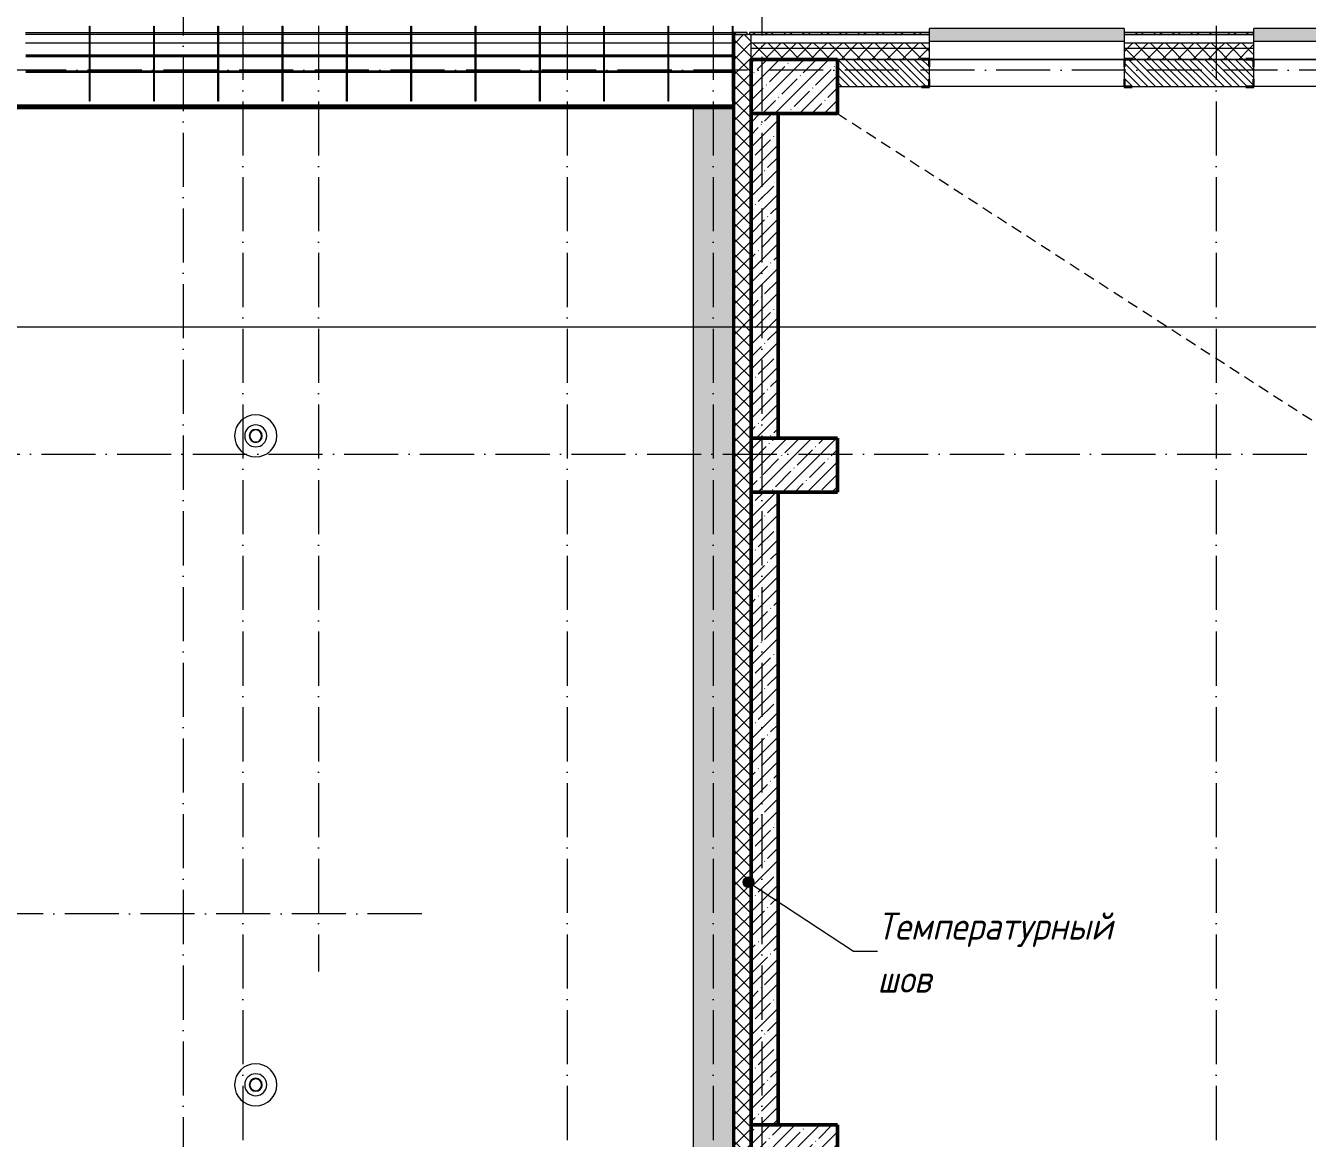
# Model space of a CAD drawing. Header units: millimetres. Extents: x -401725 to 250493, y 305116 to 802890.
# Drawn here: x 27833 to 39685, y 397611 to 407898 of the extents above; entities that cross this region are included whole.
import ezdxf

# ---------------------------------------------------------------- set-up
doc = ezdxf.new("R2010")
doc.units = ezdxf.units.MM
doc.linetypes.add('200_ШТРИХ_ш1п0_6_', pattern=[160, 100, -60])
doc.linetypes.add('50_200_ШТРИХ_1Т_ш5_п1_п1_', pattern=[700, 500, -100, 0, -100])
for name, color, linetype, lineweight in [('A-DETL-____-OTLN-3', 7, '200_ШТРИХ_ш1п0_6_', 9), ('A-FLOR-____-OTLN', 7, 'Continuous', 9), ('A-GENM-____-MCUT', 7, 'Continuous', 25), ('A-GENM-____-OTLN', 7, 'Continuous', 9), ('A-GENM-____-OTLN-1', 7, 'Continuous', 25), ('A-GLAZ-____-OTLN', 7, 'Continuous', 9), ('A-ROOF-____-OTLN', 7, 'Continuous', 9), ('A-WALL-____-MCUT', 7, 'Continuous', 13), ('A-WALL-____-MCUT-1', 7, 'Continuous', 9), ('A-WALL-____-MCUT-2', 7, 'Continuous', 50), ('A-WALL-____-OTLN', 7, 'Continuous', 9), ('A-WALL-____-PATT-1', 7, 'Continuous', 9), ('A-WALL-FNSH-MCUT-1', 7, 'Continuous', 9), ('G-____-____-TEXT', 7, 'Continuous', 9), ('S-COLS-____-MCUT', 7, 'Continuous', 50), ('S-COLS-____-OTLN', 7, 'Continuous', 9), ('S-GRID-____-OTLN-1', 7, '50_200_ШТРИХ_1Т_ш5_п1_п1_', 9)]:
    doc.layers.add(name, color=color, linetype=linetype, lineweight=lineweight)
doc.layers.add('A-GLAZ-____-OTLN-1', color=7, linetype='Continuous', lineweight=9, true_color=0xc0c0c0)
doc.layers.add('G-____-____-SYMB-1', color=9, linetype='Continuous', lineweight=9, true_color=0x808080)
doc.styles.add('ISOCPEUR_I_9', font='isocpeui.ttf', dxfattribs={"width": 0.9, "height": 250})
pattern_1 = [(45, (-15659.08, 321904.7), (-70.71068, 70.71068), []), (135, (-15659.08, 321904.7), (-70.71068, -70.71068), [])]
pattern_2 = [(45, (-15659.08, 321904.7), (-114.04925, 114.04925), []), (45, (-15545.03, 321904.7), (-114.04925, 114.04925), [201.612, -40.322, 3.353, -36.97])]
pattern_3 = [(45, (-15659.08, 321904.7), (-85.53659, 85.53659), []), (45, (-15602.06, 321904.7), (-85.53659, 85.53659), [])]

# ---------------------------------------------------------------- blocks, each defined once
blk = doc.blocks.new('BSC_Колонна _Прямоугольная - 500х800-V11-АР1_План отверстий 2 этажа в осях 1-64_Ю-ЯЯ')
at = {"layer": 'S-COLS-____-OTLN'}
h = blk.add_hatch(dxfattribs=at)
h.set_pattern_fill('FP_19', color=256, style=0, pattern_type=2)
h.set_pattern_definition([(315, (-85431.04, 50600), (114.04925, 114.04925), []), (315, (-85431.04, 50485.95), (114.04925, 114.04925), [201.613, -40.323, 3.353, -36.97])])
h.paths.add_polyline_path([(-250, 400), (-250, -400), (250, -400), (250, 400), (46, 400)], flags=0)
at = {"layer": 'S-COLS-____-MCUT'}
for p, q in [((250, 400), (-250, 400)), ((-250, 400), (-250, -400)), ((250, -400), (250, 400)), ((-250, -400), (250, -400))]:
    blk.add_line(p, q, dxfattribs=at)
blk = doc.blocks.new('141_Фартук_СКБ - 141_Фартук_СКБ_вентфасад-30031396-АР1_План отверстий 2 этажа в осях 1-64_Ю-ЯЯ')
at = {"layer": 'A-GENM-____-MCUT'}
for p, q in [((26160, 758), (0, 758)), ((0, 758), (0, 757)), ((0, 757), (26160, 757))]:
    blk.add_line(p, q, dxfattribs=at)
at = {"layer": 'A-GENM-____-OTLN'}
for p, q in [((0, 765), (26160, 765)), ((0, 752), (26160, 752)), ((0, 743), (26160, 743)), ((0, 743), (26160, 743))]:
    blk.add_line(p, q, dxfattribs=at)
blk = doc.blocks.new('Элемент крепления - Пластина-30015157-АР1_План отверстий 2 этажа в осях 1-64_Ю-ЯЯ')
at = {"layer": 'A-GENM-____-OTLN'}
for p, q in [((25651, 85294), (25651, 85988)), ((25651, 85988), (25656, 85988)), ((25656, 85988), (25656, 85294)), ((25656, 85294), (25651, 85294))]:
    blk.add_line(p, q, dxfattribs=at)
blk = doc.blocks.new('Швеллер - 140х58-30031487-АР1_План отверстий 2 этажа в осях 1-64_Ю-ЯЯ')
at = {"layer": 'A-GENM-____-MCUT'}
for p, q in [((7132, 75), (6543, 75)), ((6543, 71), (7132, 71)), ((7727, 75), (7137, 75)), ((7137, 71), (7727, 71)), ((8321, 75), (7732, 75)), ((7732, 71), (8321, 71)), ((8916, 75), (8326, 75)), ((8326, 71), (8916, 71)), ((9510, 75), (8921, 75)), ((8921, 71), (9510, 71)), ((10105, 75), (9515, 75)), ((9515, 71), (10105, 71)), ((10699, 75), (10110, 75)), ((10110, 71), (10699, 71)), ((11294, 75), (10704, 75)), ((10704, 71), (11294, 71)), ((11888, 75), (11299, 75)), ((11299, 71), (11888, 71)), ((12483, 75), (11893, 75)), ((11893, 71), (12483, 71)), ((13078, 75), (12488, 75)), ((12488, 71), (13078, 71)), ((7132, -71), (6543, -71)), ((6543, -75), (7132, -75)), ((7727, -71), (7137, -71)), ((7137, -75), (7727, -75)), ((8321, -71), (7732, -71)), ((7732, -75), (8321, -75)), ((8916, -71), (8326, -71)), ((8326, -75), (8916, -75)), ((9510, -71), (8921, -71)), ((8921, -75), (9510, -75)), ((10105, -71), (9515, -71)), ((9515, -75), (10105, -75)), ((10699, -71), (10110, -71)), ((10110, -75), (10699, -75)), ((11294, -71), (10704, -71)), ((10704, -75), (11294, -75)), ((11888, -71), (11299, -71)), ((11299, -75), (11888, -75)), ((12483, -71), (11893, -71)), ((11893, -75), (12483, -75)), ((13078, -71), (12488, -71)), ((12488, -75), (13078, -75))]:
    blk.add_line(p, q, dxfattribs=at)
blk = doc.blocks.new('BSC_Колонна _Прямоугольная - 500х800-V74-АР1_План отверстий 2 этажа в осях 1-64_Ю-ЯЯ')
at = {"layer": 'S-COLS-____-OTLN'}
h = blk.add_hatch(dxfattribs=at)
h.set_pattern_fill('FP_86', color=256, style=0, pattern_type=2)
h.set_pattern_definition([(315, (-81931.04, 50600), (114.04925, 114.04925), []), (315, (-81931.04, 50485.95), (114.04925, 114.04925), [201.613, -40.323, 3.353, -36.97])])
h.paths.add_polyline_path([(-250, -400), (250, -400), (250, 400), (-250, 400)], flags=0)
at = {"layer": 'S-COLS-____-MCUT'}
for p, q in [((250, 400), (-250, 400)), ((-250, 400), (-250, -400)), ((250, -400), (250, 400)), ((-250, -400), (250, -400))]:
    blk.add_line(p, q, dxfattribs=at)
blk = doc.blocks.new('BSC_Колонна _Прямоугольная - 500х800-V75-АР1_План отверстий 2 этажа в осях 1-64_Ю-ЯЯ')
at = {"layer": 'S-COLS-____-OTLN'}
h = blk.add_hatch(dxfattribs=at)
h.set_pattern_fill('FP_87', color=256, style=0, pattern_type=2)
h.set_pattern_definition([(315, (-75581.04, 50600), (114.04925, 114.04925), []), (315, (-75581.04, 50485.95), (114.04925, 114.04925), [201.613, -40.323, 3.353, -36.97])])
h.paths.add_polyline_path([(-250, -400), (250, -400), (250, 400), (-250, 400)], flags=0)
at = {"layer": 'S-COLS-____-MCUT'}
for p, q in [((250, 400), (-250, 400)), ((-250, 400), (-250, -400)), ((250, -400), (250, 400)), ((-250, -400), (250, -400))]:
    blk.add_line(p, q, dxfattribs=at)
blk = doc.blocks.new('Фахверк_СКБ_Уголок - 250_2700-27497298-АР1_План отверстий 2 этажа в осях 1-64_Ю-ЯЯ')
at = {"layer": 'A-GENM-____-MCUT'}
for p, q in [((200, 181), (125, 181)), ((125, 181), (125, 106)), ((131, 106), (131, 175)), ((131, 175), (200, 175)), ((200, 175), (200, 181)), ((125, 106), (131, 106)), ((131, -6), (125, -6)), ((125, -6), (125, -81)), ((125, -81), (200, -81)), ((131, -75), (131, -6)), ((200, -75), (131, -75)), ((200, -81), (200, -75))]:
    blk.add_line(p, q, dxfattribs=at)
blk = doc.blocks.new('Кровельный аэратор - 143_Кровельный аэратор-15605992-АР1_План отверстий 2 этажа в осях 1-64_Ю-ЯЯ')
at = {"layer": 'A-GENM-____-OTLN'}
for radius, start, end in [(195, 360, 180), (195, 180, 360), (102, 360, 180), (102, 180, 360), (60, 360, 180), (60, 180, 360), (55, 360, 180), (55, 180, 360)]:
    blk.add_arc((0, 0), radius, start, end, dxfattribs=at)
blk = doc.blocks.new('Отлив_СКБ1 - Отлив_ТШ 50-30087418-АР1_План отверстий 2 этажа в осях 1-64_Ю-ЯЯ')
at = {"layer": 'A-GLAZ-____-OTLN-1'}
h = blk.add_hatch(color=256, dxfattribs=at)
h.paths.add_polyline_path([(17305, -170), (33, -170), (33, -535), (16940, -535), (17192, -283)], flags=0)
h.paths.add_polyline_path([(11, -283), (11, -170), (0, -170), (0, -535), (11, -535)], flags=0)
at = {"layer": 'A-GLAZ-____-OTLN'}
for p, q in [((0, -535), (0, -170)), ((0, -535), (11, -535)), ((33, -535), (16940, -535))]:
    blk.add_line(p, q, dxfattribs=at)
blk = doc.blocks.new('Отлив_СКБ - Отлив витража_120_НВФ-31885689-АР1_План отверстий 2 этажа в осях 1-64_Ю-ЯЯ')
at = {"layer": 'A-GLAZ-____-OTLN-1'}
for points in [[(1800, 2), (1800, 120), (0, 120), (0, 2), (737, 2)], [(1800, 0), (1800, 2), (0, 2), (0, 0), (737, 0)]]:
    blk.add_hatch(color=256, dxfattribs=at).paths.add_polyline_path(points, flags=0)
at = {"layer": 'A-GLAZ-____-OTLN'}
for p, q in [((0, 83), (0, 120)), ((1800, 120), (0, 120)), ((1800, 120), (1800, 83)), ((0, 2), (1800, 2)), ((1800, 0), (0, 0))]:
    blk.add_line(p, q, dxfattribs=at)

msp = doc.modelspace()

# ---------------------------------------------------------------- hatches: boundary and pattern name
at = {"layer": 'A-WALL-____-PATT-1'}
h = msp.add_hatch(dxfattribs=at)
h.set_pattern_fill('FP_3', color=256, style=0, pattern_type=2)
h.set_pattern_definition(pattern_3)
h.paths.add_polyline_path([(34373.4187, 407815.7392), (34505.9187, 407815.7392), (34505.9187, 407835.7392), (34373.4187, 407835.7392)], flags=0)
h = msp.add_hatch(dxfattribs=at)
h.set_pattern_fill('FP_3', color=256, style=0, pattern_type=2)
h.set_pattern_definition(pattern_3)
h.paths.add_polyline_path([(59055.9187, 407815.7392), (59055.9187, 407835.7392), (56040.9187, 407835.7392), (56040.9187, 407815.7392), (58560.7656, 407815.7392)], flags=0)
h.paths.add_polyline_path([(54240.9187, 407815.7392), (54240.9187, 407835.7392), (53040.9187, 407835.7392), (53040.9187, 407815.7392)], flags=0)
h.paths.add_polyline_path([(51240.9187, 407815.7392), (51240.9187, 407835.7392), (50040.9187, 407835.7392), (50040.9187, 407815.7392)], flags=0)
h.paths.add_polyline_path([(48240.9187, 407815.7392), (48240.9187, 407835.7392), (46990.9187, 407835.7392), (46990.9187, 407815.7392), (47955.7616, 407815.7392)], flags=0)
h.paths.add_polyline_path([(45190.9187, 407815.7392), (45190.9187, 407835.7392), (43990.9187, 407835.7392), (43990.9187, 407815.7392), (44420.7603, 407815.7392)], flags=0)
h.paths.add_polyline_path([(41769.5093, 407815.7392), (42190.9187, 407815.7392), (42190.9187, 407835.7392), (40990.9187, 407835.7392), (40990.9187, 407815.7392)], flags=0)
h.paths.add_polyline_path([(36190.9187, 407815.7392), (36190.9187, 407835.7392), (34525.9187, 407835.7392), (34525.9187, 407815.7392), (35583.257, 407815.7392)], flags=0)
h.paths.add_polyline_path([(39190.9187, 407815.7392), (39190.9187, 407835.7392), (37990.9187, 407835.7392), (37990.9187, 407815.7392)], flags=0)
h = msp.add_hatch(dxfattribs=at)
h.set_pattern_fill('FP_1', color=256, style=0, pattern_type=2)
h.set_pattern_definition(pattern_1)
h.paths.add_polyline_path([(34390.9187, 389685.7392), (34540.9187, 389685.7392), (34540.9187, 407815.7392), (34390.9187, 407815.7392), (34390.9187, 389835.7392)], flags=0)
h = msp.add_hatch(dxfattribs=at)
h.set_pattern_fill('FP_1', color=256, style=0, pattern_type=2)
h.set_pattern_definition(pattern_1)
h.paths.add_polyline_path([(85690.9187, 407685.7392), (85740.9187, 407685.7392), (85740.9187, 407735.7392), (78840.9187, 407735.7392), (78840.9187, 407685.7392), (83305.775, 407685.7392)], flags=0)
h.paths.add_polyline_path([(73584.5213, 407685.7392), (74290.9187, 407685.7392), (74290.9187, 407735.7392), (73090.9187, 407735.7392), (73090.9187, 407685.7392)], flags=0)
h.paths.add_polyline_path([(76090.9187, 407685.7392), (77840.9187, 407685.7392), (77840.9187, 407735.7392), (76090.9187, 407735.7392)], flags=0)
h.paths.add_polyline_path([(71290.9187, 407685.7392), (71290.9187, 407735.7392), (70165.9187, 407735.7392), (70165.9187, 407685.7392), (70933.2703, 407685.7392)], flags=0)
h.paths.add_polyline_path([(68365.9187, 407685.7392), (68365.9187, 407735.7392), (67240.9187, 407735.7392), (67240.9187, 407685.7392), (68282.0193, 407685.7392)], flags=0)
h.paths.add_polyline_path([(61390.9187, 407685.7392), (62590.9187, 407685.7392), (62590.9187, 407735.7392), (61390.9187, 407735.7392)], flags=0)
h.paths.add_polyline_path([(59590.9187, 407685.7392), (59590.9187, 407735.7392), (56040.9187, 407735.7392), (56040.9187, 407685.7392), (58560.7656, 407685.7392)], flags=0)
h.paths.add_polyline_path([(54240.9187, 407685.7392), (54240.9187, 407735.7392), (53040.9187, 407735.7392), (53040.9187, 407685.7392)], flags=0)
h.paths.add_polyline_path([(51240.9187, 407685.7392), (51240.9187, 407735.7392), (50040.9187, 407735.7392), (50040.9187, 407685.7392)], flags=0)
h.paths.add_polyline_path([(48240.9187, 407685.7392), (48240.9187, 407735.7392), (46990.9187, 407735.7392), (46990.9187, 407685.7392), (47955.7616, 407685.7392)], flags=0)
h.paths.add_polyline_path([(44420.7603, 407685.7392), (45190.9187, 407685.7392), (45190.9187, 407735.7392), (43990.9187, 407735.7392), (43990.9187, 407685.7392)], flags=0)
h.paths.add_polyline_path([(42190.9187, 407685.7392), (42190.9187, 407735.7392), (40990.9187, 407735.7392), (40990.9187, 407685.7392), (41769.5093, 407685.7392)], flags=0)
h.paths.add_polyline_path([(39190.9187, 407685.7392), (39190.9187, 407735.7392), (37990.9187, 407735.7392), (37990.9187, 407685.7392)], flags=0)
h.paths.add_polyline_path([(35583.257, 407685.7392), (36190.9187, 407685.7392), (36190.9187, 407735.7392), (34540.9187, 407735.7392), (34540.9187, 407685.7392), (34699.5066, 407685.7392)], flags=0)
h = msp.add_hatch(dxfattribs=at)
h.set_pattern_fill('FP_1', color=256, style=0, pattern_type=2)
h.set_pattern_definition(pattern_1)
h.paths.add_polyline_path([(85590.9187, 407585.7392), (85690.9187, 407585.7392), (85690.9187, 407685.7392), (78840.9187, 407685.7392), (78840.9187, 407585.7392), (83305.775, 407585.7392)], flags=0)
h.paths.add_polyline_path([(77340.9187, 407585.7392), (77840.9187, 407585.7392), (77840.9187, 407685.7392), (76090.9187, 407685.7392), (76090.9187, 407591.7392), (76165.9187, 407591.7392), (76165.9187, 407585.7392), (76235.7723, 407585.7392)], flags=0)
h.paths.add_polyline_path([(73584.5213, 407585.7392), (74215.9187, 407585.7392), (74215.9187, 407591.7392), (74290.9187, 407591.7392), (74290.9187, 407685.7392), (73090.9187, 407685.7392), (73090.9187, 407585.7392)], flags=0)
h.paths.add_polyline_path([(70933.2703, 407585.7392), (71215.9187, 407585.7392), (71215.9187, 407591.7392), (71290.9187, 407591.7392), (71290.9187, 407685.7392), (70165.9187, 407685.7392), (70165.9187, 407591.7392), (70240.9187, 407591.7392), (70240.9187, 407585.7392)], flags=0)
h.paths.add_polyline_path([(68282.0193, 407585.7392), (68290.9187, 407585.7392), (68290.9187, 407591.7392), (68365.9187, 407591.7392), (68365.9187, 407685.7392), (67240.9187, 407685.7392), (67240.9187, 407585.7392), (67740.9187, 407585.7392)], flags=0)
h.paths.add_polyline_path([(61840.9187, 407585.7392), (62515.9187, 407585.7392), (62515.9187, 407591.7392), (62590.9187, 407591.7392), (62590.9187, 407685.7392), (61390.9187, 407685.7392), (61390.9187, 407591.7392), (61465.9187, 407591.7392), (61465.9187, 407585.7392)], flags=0)
h.paths.add_polyline_path([(59590.9187, 407585.7392), (59590.9187, 407685.7392), (56040.9187, 407685.7392), (56040.9187, 407591.7392), (56115.9187, 407591.7392), (56115.9187, 407585.7392), (59090.9187, 407585.7392)], flags=0)
h.paths.add_polyline_path([(53040.9187, 407585.7392), (54165.9187, 407585.7392), (54165.9187, 407591.7392), (54240.9187, 407591.7392), (54240.9187, 407685.7392), (53040.9187, 407685.7392)], flags=0)
h.paths.add_polyline_path([(50115.9187, 407585.7392), (51165.9187, 407585.7392), (51165.9187, 407591.7392), (51240.9187, 407591.7392), (51240.9187, 407685.7392), (50040.9187, 407685.7392), (50040.9187, 407591.7392), (50115.9187, 407591.7392)], flags=0)
h.paths.add_polyline_path([(48165.9187, 407585.7392), (48165.9187, 407591.7392), (48240.9187, 407591.7392), (48240.9187, 407685.7392), (46990.9187, 407685.7392), (46990.9187, 407591.7392), (47065.9187, 407591.7392), (47065.9187, 407585.7392), (47955.7616, 407585.7392)], flags=0)
h.paths.add_polyline_path([(45115.9187, 407585.7392), (45115.9187, 407591.7392), (45190.9187, 407591.7392), (45190.9187, 407685.7392), (43990.9187, 407685.7392), (43990.9187, 407591.7392), (44065.9187, 407591.7392), (44065.9187, 407585.7392), (44420.7603, 407585.7392)], flags=0)
h.paths.add_polyline_path([(42115.9187, 407585.7392), (42115.9187, 407591.7392), (42190.9187, 407591.7392), (42190.9187, 407685.7392), (40990.9187, 407685.7392), (40990.9187, 407591.7392), (41065.9187, 407591.7392), (41065.9187, 407585.7392), (41769.5093, 407585.7392)], flags=0)
h.paths.add_polyline_path([(38065.9187, 407585.7392), (39115.9187, 407585.7392), (39115.9187, 407591.7392), (39190.9187, 407591.7392), (39190.9187, 407685.7392), (37990.9187, 407685.7392), (37990.9187, 407591.7392), (38065.9187, 407591.7392)], flags=0)
h.paths.add_polyline_path([(36115.9187, 407585.7392), (36115.9187, 407591.7392), (36190.9187, 407591.7392), (36190.9187, 407685.7392), (34540.9187, 407685.7392), (34540.9187, 407585.7392), (35583.257, 407585.7392)], flags=0)
h = msp.add_hatch(dxfattribs=at)
h.set_pattern_fill('FP_6', color=256, style=0, pattern_type=2)
h.set_pattern_definition([(135, (-15659.08, 321904.697), (-35.35534, -35.35534), [])])
h.paths.add_polyline_path([(37996.9187, 407335.7392), (39184.9187, 407335.7392), (39184.9187, 407404.7392), (39190.9187, 407404.7392), (39190.9187, 407516.7392), (39184.9187, 407516.7392), (39184.9187, 407585.7392), (37996.9187, 407585.7392), (37996.9187, 407516.7392), (37990.9187, 407516.7392), (37990.9187, 407404.7392), (37996.9187, 407404.7392), (37996.9187, 407336.9892)], flags=0)
h.paths.add_polyline_path([(41090.9187, 407335.7392), (41090.9187, 407585.7392), (40996.9187, 407585.7392), (40996.9187, 407516.7392), (40990.9187, 407516.7392), (40990.9187, 407404.7392), (40996.9187, 407404.7392), (40996.9187, 407335.7392), (41065.9187, 407335.7392)], flags=0)
h.paths.add_polyline_path([(36115.9187, 407335.7392), (36184.9187, 407335.7392), (36184.9187, 407404.7392), (36190.9187, 407404.7392), (36190.9187, 407516.7392), (36184.9187, 407516.7392), (36184.9187, 407585.7392), (35340.9187, 407585.7392), (35340.9187, 407335.7392), (35583.257, 407335.7392)], flags=0)
h = msp.add_hatch(dxfattribs=at)
h.set_pattern_fill('FP_13', color=256, style=0, pattern_type=2)
h.set_pattern_definition(pattern_2)
h.paths.add_polyline_path([(34540.9187, 404085.7392), (34790.9187, 404085.7392), (34790.9187, 407085.7392), (34540.9187, 407085.7392), (34540.9187, 404959.8866)], flags=0)
h = msp.add_hatch(dxfattribs=at)
h.set_pattern_fill('FP_13', color=256, style=0, pattern_type=2)
h.set_pattern_definition(pattern_2)
h.paths.add_polyline_path([(34790.9187, 397735.7392), (34790.9187, 403585.7392), (34540.9187, 403585.7392), (34540.9187, 397735.7392)], flags=0)
at = {"layer": 'G-____-____-TEXT'}
h = msp.add_hatch(color=256, dxfattribs=at)
edge = h.paths.add_edge_path(flags=0)
edge.add_arc((34517.8454, 399978.9619), 50, 0, 360)

# ---------------------------------------------------------------- linework, layer by layer
at = {"layer": 'A-DETL-____-OTLN-3'}
msp.add_line((35340.9187, 407085.7392), (58240.9187, 392285.7392), dxfattribs=at)
at = {"layer": 'A-FLOR-____-OTLN'}
for p, q in [((28422.9642, 407735.7392), (27833.4187, 407735.7392)), ((29017.5096, 407735.7392), (28427.9642, 407735.7392)), ((29612.0551, 407735.7392), (29022.5096, 407735.7392)), ((30206.6005, 407735.7392), (29617.0551, 407735.7392)), ((30801.146, 407735.7392), (30211.6005, 407735.7392)), ((31395.6914, 407735.7392), (30806.146, 407735.7392)), ((31990.2369, 407735.7392), (31400.6914, 407735.7392)), ((32584.7823, 407735.7392), (31995.2369, 407735.7392)), ((33179.3278, 407735.7392), (32589.7823, 407735.7392)), ((33773.8732, 407735.7392), (33184.3278, 407735.7392)), ((34368.4187, 407735.7392), (33778.8732, 407735.7392)), ((8210.9187, 407165.7392), (34370.9187, 407165.7392))]:
    msp.add_line(p, q, dxfattribs=at)
at = {"layer": 'A-ROOF-____-OTLN'}
msp.add_line((34060.9187, 407165.7392), (34060.9187, 407160.7392), dxfattribs=at)
at = {"layer": 'A-WALL-____-MCUT'}
for p, q in [((34540.9187, 407585.7392), (34540.9187, 407815.7392)), ((36190.9187, 407815.7392), (34540.9187, 407815.7392)), ((34540.9187, 407815.7392), (36190.9187, 407815.7392)), ((36190.9187, 407591.7392), (36190.9187, 407815.7392)), ((37990.9187, 407815.7392), (37990.9187, 407591.7392)), ((39190.9187, 407815.7392), (37990.9187, 407815.7392)), ((37990.9187, 407815.7392), (39190.9187, 407815.7392)), ((39190.9187, 407591.7392), (39190.9187, 407815.7392)), ((36190.9187, 407404.7392), (36190.9187, 407516.7392)), ((37990.9187, 407516.7392), (37990.9187, 407404.7392)), ((39190.9187, 407404.7392), (39190.9187, 407516.7392)), ((35340.9187, 407335.7392), (36115.9187, 407335.7392)), ((38065.9187, 407335.7392), (39115.9187, 407335.7392))]:
    msp.add_line(p, q, dxfattribs=at)
at = {"layer": 'A-WALL-____-MCUT-1'}
for p, q in [((34378.9187, 407835.7392), (34378.9187, 389847.7392)), ((34384.9187, 407835.7392), (34384.9187, 389841.7392)), ((34540.9187, 407815.7392), (34390.9187, 407815.7392)), ((36190.9187, 407735.7392), (34540.9187, 407735.7392)), ((39190.9187, 407735.7392), (37990.9187, 407735.7392)), ((36190.9187, 407685.7392), (34540.9187, 407685.7392)), ((35340.9187, 407585.7392), (36115.9187, 407585.7392)), ((36115.9187, 407585.7392), (35340.9187, 407585.7392)), ((39190.9187, 407685.7392), (37990.9187, 407685.7392)), ((38065.9187, 407585.7392), (39115.9187, 407585.7392)), ((39115.9187, 407585.7392), (38065.9187, 407585.7392)), ((34540.9187, 397735.7392), (34540.9187, 397735.7392))]:
    msp.add_line(p, q, dxfattribs=at)
at = {"layer": 'A-WALL-____-MCUT-2'}
for p, q in [((34540.9187, 407085.7392), (34540.9187, 404085.7392)), ((34790.9187, 404085.7392), (34790.9187, 407085.7392)), ((34540.9187, 403585.7392), (34540.9187, 397735.7392)), ((34790.9187, 397735.7392), (34790.9187, 403585.7392))]:
    msp.add_line(p, q, dxfattribs=at)
at = {"layer": 'A-WALL-____-OTLN'}
for p, q in [((27833.4187, 407835.7392), (28422.9642, 407835.7392)), ((28427.9642, 407835.7392), (29017.5096, 407835.7392)), ((29022.5096, 407835.7392), (29612.0551, 407835.7392)), ((29617.0551, 407835.7392), (30206.6005, 407835.7392)), ((30211.6005, 407835.7392), (30801.146, 407835.7392)), ((30806.146, 407835.7392), (31395.6914, 407835.7392)), ((31400.6914, 407835.7392), (31990.2369, 407835.7392)), ((31995.2369, 407835.7392), (32584.7823, 407835.7392)), ((32589.7823, 407835.7392), (33179.3278, 407835.7392)), ((33184.3278, 407835.7392), (33773.8732, 407835.7392)), ((33778.8732, 407835.7392), (34368.4187, 407835.7392)), ((28422.9642, 407815.7392), (27833.4187, 407815.7392)), ((29017.5096, 407815.7392), (28427.9642, 407815.7392)), ((29612.0551, 407815.7392), (29022.5096, 407815.7392)), ((30206.6005, 407815.7392), (29617.0551, 407815.7392)), ((30801.146, 407815.7392), (30211.6005, 407815.7392)), ((31395.6914, 407815.7392), (30806.146, 407815.7392)), ((31990.2369, 407815.7392), (31400.6914, 407815.7392)), ((32584.7823, 407815.7392), (31995.2369, 407815.7392)), ((33179.3278, 407815.7392), (32589.7823, 407815.7392)), ((33773.8732, 407815.7392), (33184.3278, 407815.7392)), ((34368.4187, 407815.7392), (33778.8732, 407815.7392)), ((37990.9187, 407585.7392), (36190.9187, 407585.7392)), ((36190.9187, 407585.7392), (37990.9187, 407585.7392)), ((40990.9187, 407585.7392), (39190.9187, 407585.7392)), ((39190.9187, 407585.7392), (40990.9187, 407585.7392)), ((37990.9187, 407335.7392), (36190.9187, 407335.7392)), ((40990.9187, 407335.7392), (39190.9187, 407335.7392))]:
    msp.add_line(p, q, dxfattribs=at)
at = {"layer": 'A-WALL-FNSH-MCUT-1'}
for p, q in [((34505.9187, 407835.7392), (34373.4187, 407835.7392)), ((34390.9187, 389835.7392), (34390.9187, 407835.7392)), ((34505.9187, 407815.7392), (34505.9187, 407835.7392)), ((36190.9187, 407835.7392), (34525.9187, 407835.7392)), ((34525.9187, 407835.7392), (34525.9187, 407815.7392)), ((36190.9187, 407815.7392), (36190.9187, 407835.7392)), ((39190.9187, 407835.7392), (37990.9187, 407835.7392)), ((37990.9187, 407835.7392), (37990.9187, 407815.7392)), ((39190.9187, 407815.7392), (39190.9187, 407835.7392)), ((34373.4187, 407815.7392), (34505.9187, 407815.7392)), ((34525.9187, 407815.7392), (34540.9187, 407815.7392)), ((34370.9187, 407198.7392), (34370.9187, 389855.7392))]:
    msp.add_line(p, q, dxfattribs=at)
at = {"layer": 'G-____-____-SYMB-1'}
msp.add_line((-20629.7043, 405113.7498), (88870.1843, 405113.7498), dxfattribs=at)
at = {"layer": 'G-____-____-TEXT'}
for p, q in [((34517.8454, 399978.9619), (35489.2744, 399342.0046)), ((35489.2744, 399342.0046), (35709.8139, 399342.0046))]:
    msp.add_line(p, q, dxfattribs=at)
msp.add_circle((34517.8454, 399978.9619), 50, dxfattribs=at)
at = {"layer": 'S-GRID-____-OTLN-1'}
for p, q in [((29840.9187, 412797.5486), (29840.9187, 374972.062)), ((30540.9187, 412797.5486), (30540.9187, 399152.0275)), ((32840.9187, 412797.5486), (32840.9187, 374796.285)), ((34190.9187, 412797.5486), (34190.9187, 388580.1809)), ((38840.9187, 412797.5486), (38840.9187, 374796.285)), ((29290.9187, 412509.2909), (29290.9187, 374796.285)), ((34640.9187, 412509.2909), (34640.9187, 388580.1809)), ((88415.3253, 407485.7392), (-20327.8515, 407485.7392)), ((-20327.8515, 403935.7392), (88415.3253, 403935.7392)), ((31495.5165, 399685.7392), (-20327.8515, 399685.7392))]:
    msp.add_line(p, q, dxfattribs=at)

# ---------------------------------------------------------------- block references
at = {"layer": 'A-GENM-____-OTLN', "rotation": 180}
msp.add_blockref('141_Фартук_СКБ - 141_Фартук_СКБ_вентфасад-30031396-АР1_План отверстий 2 этажа в осях 1-64_Ю-ЯЯ', (34370.9187, 407892.7392), dxfattribs=at)
at = {"layer": 'A-GENM-____-OTLN'}
for name, p in [('Элемент крепления - Пластина-30015157-АР1_План отверстий 2 этажа в осях 1-64_Ю-ЯЯ', (2771.8278, 321904.6972)), ('Элемент крепления - Пластина-30015157-АР1_План отверстий 2 этажа в осях 1-64_Ю-ЯЯ', (3366.3732, 321904.6972)), ('Элемент крепления - Пластина-30015157-АР1_План отверстий 2 этажа в осях 1-64_Ю-ЯЯ', (3960.9187, 321904.6972)), ('Элемент крепления - Пластина-30015157-АР1_План отверстий 2 этажа в осях 1-64_Ю-ЯЯ', (4555.4642, 321904.6972)), ('Элемент крепления - Пластина-30015157-АР1_План отверстий 2 этажа в осях 1-64_Ю-ЯЯ', (5150.0096, 321904.6972)), ('Элемент крепления - Пластина-30015157-АР1_План отверстий 2 этажа в осях 1-64_Ю-ЯЯ', (5744.5551, 321904.6972)), ('Элемент крепления - Пластина-30015157-АР1_План отверстий 2 этажа в осях 1-64_Ю-ЯЯ', (6339.1005, 321904.6972)), ('Элемент крепления - Пластина-30015157-АР1_План отверстий 2 этажа в осях 1-64_Ю-ЯЯ', (6933.646, 321904.6972)), ('Элемент крепления - Пластина-30015157-АР1_План отверстий 2 этажа в осях 1-64_Ю-ЯЯ', (7528.1914, 321904.6972)), ('Элемент крепления - Пластина-30015157-АР1_План отверстий 2 этажа в осях 1-64_Ю-ЯЯ', (8122.7369, 321904.6972)), ('Элемент крепления - Пластина-30015157-АР1_План отверстий 2 этажа в осях 1-64_Ю-ЯЯ', (8717.2823, 321904.6972)), ('Швеллер - 140х58-30031487-АР1_План отверстий 2 этажа в осях 1-64_Ю-ЯЯ', (21290.9187, 407545.7392)), ('Кровельный аэратор - 143_Кровельный аэратор-15605992-АР1_План отверстий 2 этажа в осях 1-64_Ю-ЯЯ', (29960.9187, 404105.7392)), ('Кровельный аэратор - 143_Кровельный аэратор-15605992-АР1_План отверстий 2 этажа в осях 1-64_Ю-ЯЯ', (29960.9187, 398105.7392))]:
    msp.add_blockref(name, p, dxfattribs=at)
at = {"layer": 'A-GENM-____-OTLN-1', "rotation": 180}
for p in [(36315.9187, 407510.7392), (39315.9187, 407510.7392)]:
    msp.add_blockref('Фахверк_СКБ_Уголок - 250_2700-27497298-АР1_План отверстий 2 этажа в осях 1-64_Ю-ЯЯ', p, dxfattribs=at)
at = {"layer": 'A-GENM-____-OTLN-1'}
msp.add_blockref('Фахверк_СКБ_Уголок - 250_2700-27497298-АР1_План отверстий 2 этажа в осях 1-64_Ю-ЯЯ', (37865.9187, 407410.7392), dxfattribs=at)
at = {"layer": 'A-GLAZ-____-OTLN'}
for p in [(36190.9187, 407752.7392), (39190.9187, 407752.7392)]:
    msp.add_blockref('Отлив_СКБ - Отлив витража_120_НВФ-31885689-АР1_План отверстий 2 этажа в осях 1-64_Ю-ЯЯ', p, dxfattribs=at)
at = {"layer": 'A-GLAZ-____-OTLN', "rotation": 269.999999999998}
msp.add_blockref('Отлив_СКБ1 - Отлив_ТШ 50-30087418-АР1_План отверстий 2 этажа в осях 1-64_Ю-ЯЯ', (34540.9187, 407160.7392), dxfattribs=at)
at = {"layer": 'S-COLS-____-OTLN', "rotation": 89.9999999999999}
for name, p in [('BSC_Колонна _Прямоугольная - 500х800-V11-АР1_План отверстий 2 этажа в осях 1-64_Ю-ЯЯ', (34940.9187, 407335.7392)), ('BSC_Колонна _Прямоугольная - 500х800-V74-АР1_План отверстий 2 этажа в осях 1-64_Ю-ЯЯ', (34940.9187, 403835.7392)), ('BSC_Колонна _Прямоугольная - 500х800-V75-АР1_План отверстий 2 этажа в осях 1-64_Ю-ЯЯ', (34940.9187, 397485.7392))]:
    msp.add_blockref(name, p, dxfattribs=at)

# ---------------------------------------------------------------- texts
at = {"layer": 'G-____-____-TEXT', "char_height": 250, "attachment_point": 1, "style": 'ISOCPEUR_I_9'}
for s, insert, width in [('Температурный', (35709.8139, 399697.8588), 2763.416813), ('шов', (35709.8139, 399208.3796), 656.582063)]:
    msp.add_mtext(s, dxfattribs=dict(at, insert=insert, width=width))

doc.saveas('drawing.dxf')
